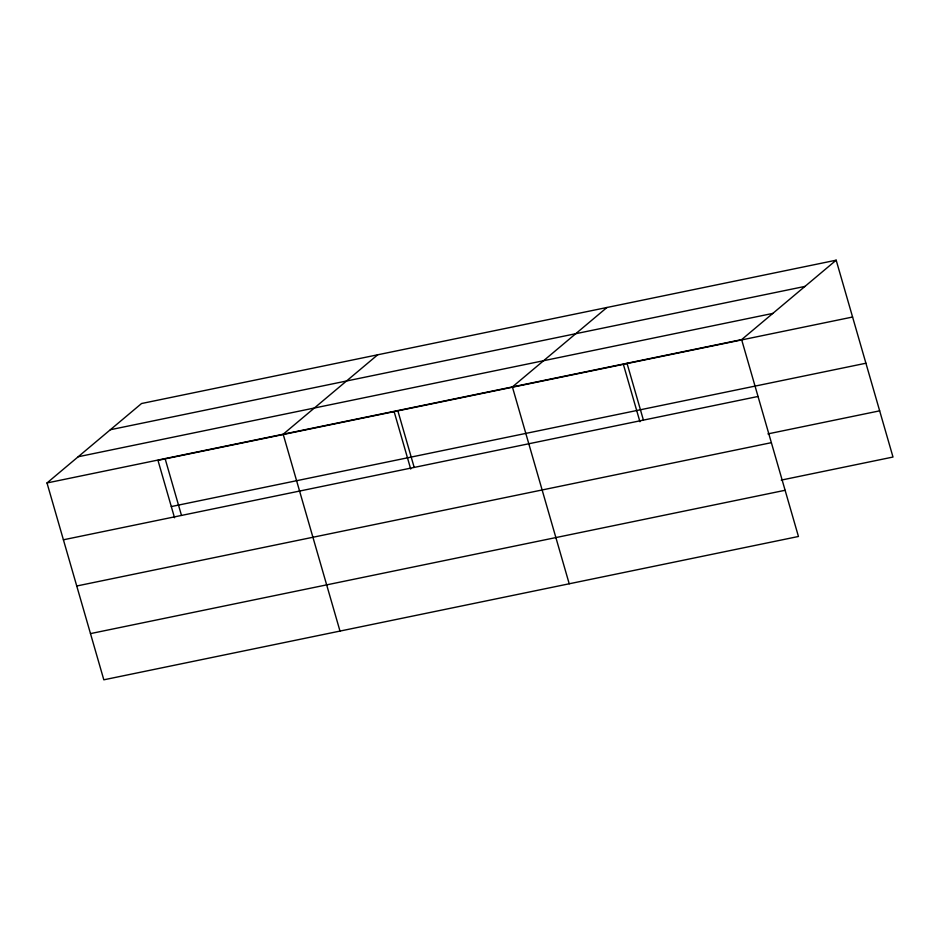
<?xml version="1.0" encoding="UTF-8"?>
<svg xmlns="http://www.w3.org/2000/svg" width="940" height="940" viewBox="0 0 940 940"><rect width="100%" height="100%" fill="white"/><g stroke="black" fill="none" stroke-linecap="round" stroke-linejoin="round"><path stroke-width="1.41" d="M836.177 260.192L741.625 339.622L798.448 536.481L103.823 679.808L47 482.96L141.552 403.519L836.177 260.192L893 457.04L781.258 480.105M377.727 354.779L283.175 434.221L339.998 631.081M606.958 307.486L512.394 386.928L569.217 583.787M110.356 429.733L804.981 286.406M78.208 456.746L772.833 313.408M47 482.96L741.625 339.622M852.58 317.027L157.967 460.353L174.535 517.764M171.303 506.566L865.928 363.228M63.403 539.795L758.028 396.469M767.921 433.892L879.664 410.839M76.739 585.996L771.364 442.67M90.487 633.607L785.111 490.281M627.015 363.275L643.418 420.11M623.361 364.321L639.928 421.731M397.785 410.569L414.188 467.415M394.13 411.626L410.71 469.037M165.088 458.591L181.491 515.426"/></g></svg>
